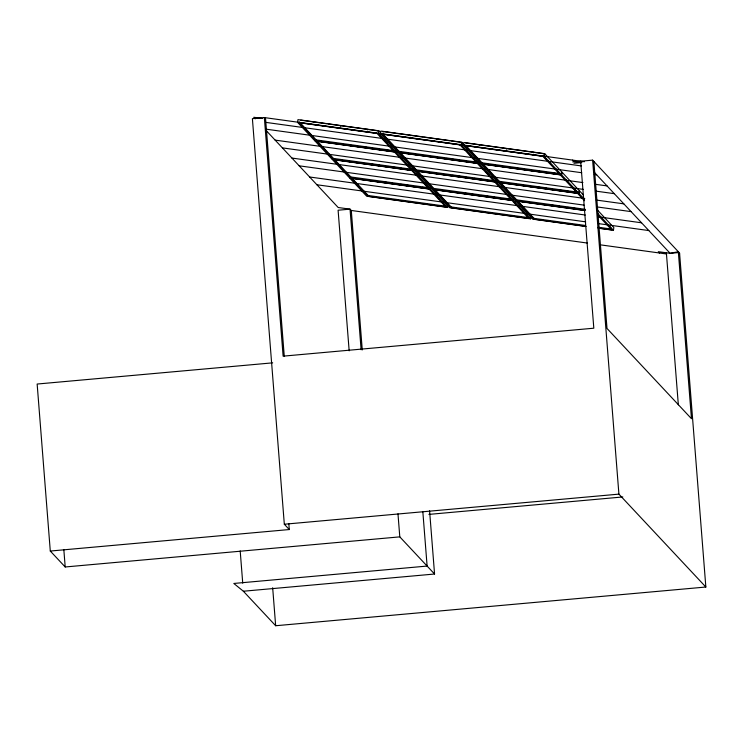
<?xml version="1.0" encoding="UTF-8"?>
<svg xmlns="http://www.w3.org/2000/svg" width="743" height="743" viewBox="0 0 743 743"><rect width="100%" height="100%" fill="white"/><g stroke="black" fill="none" stroke-linecap="round" stroke-linejoin="round"><path stroke-width="1.11" d="M395.852 150.002L395.582 151.823L314.679 140.659L297.553 122.354L297.962 119.623L378.856 130.787L380.416 132.449M299.271 122.734L299.392 121.963L316.193 139.916L393.976 150.653L393.864 151.433L316.072 140.696L299.271 122.734L377.054 133.471L393.864 151.433M316.072 140.696L316.193 139.916M316.611 141.263L394.394 151.999L411.195 169.952L333.412 159.225L316.611 141.263L316.722 140.483L333.533 158.445L411.316 169.181M333.412 159.225L333.533 158.445M333.951 159.791L334.062 159.011L350.863 176.973L428.655 187.7L428.535 188.481L411.733 170.528L333.951 159.791L350.752 177.744L350.863 176.973M368.203 195.493L445.995 206.229L445.874 207.009L368.091 196.273L368.203 195.493L352.163 178.357M395.582 151.823L378.447 133.517L378.856 130.787M478.91 160.534L478.501 163.265L397.607 152.101L380.481 133.796L380.88 131.065L461.784 142.229L464.115 144.727M413.322 167.621L412.922 170.342L395.787 152.036L396.056 150.225M475.371 160.46L476.904 162.095L476.783 162.875L399 152.139L399.121 151.358L383.072 134.223M411.733 170.528L411.845 169.748M430.531 187.05L430.253 188.871L413.127 170.565L413.396 168.745M416.451 169.887L494.244 180.623L494.123 181.394L416.34 170.667L416.451 169.887L400.412 152.742M445.874 207.009L429.073 189.047L429.185 188.276M447.862 205.579L447.592 207.399L430.466 189.093L430.736 187.273M433.791 188.416L433.68 189.186L416.869 171.234L494.662 181.97L511.463 199.923L511.574 199.143L433.791 188.416L417.752 171.271M434.209 189.762L511.992 200.499L528.802 218.451L451.01 207.715L434.209 189.762L434.33 188.982L451.131 206.935L528.914 217.671M476.783 162.875L459.982 144.913L460.103 144.133M451.01 207.715L451.131 206.935M478.501 163.265L461.375 144.959L461.784 142.229M463.4 145.238L463.808 142.507L544.703 153.671L561.838 171.977L561.429 174.707L480.535 163.544L463.4 145.238L544.303 156.401L561.429 174.707M496.25 179.063L495.841 181.784L478.715 163.479L478.984 161.668M481.928 163.581L465.118 145.628L542.91 156.355L559.711 174.317L481.928 163.581L482.04 162.801L466 145.665M513.589 197.592L513.181 200.313L496.055 182.007L496.324 180.196M573.345 187.979L577.162 192.066L577.051 192.846L499.268 182.109L499.38 181.329L483.34 164.184M530.929 216.111L530.521 218.841L513.385 200.536L513.664 198.715M500.68 182.713L516.719 199.858L516.599 200.638L499.798 182.676L577.58 193.412L584.453 200.759M542.91 156.355L543.022 155.584L546.077 158.844M585.419 226.262L533.938 219.157L534.059 218.377L518.01 201.242M544.303 156.401L544.703 153.671M577.051 192.846L560.241 174.884L560.361 174.103M561.634 174.93L562.042 172.2L579.178 190.505L578.769 193.226L497.875 182.063L480.74 163.766L561.634 174.93L578.769 193.226M577.58 193.412L577.701 192.632M584.425 199.273L578.973 193.449L579.382 190.728L583.274 194.889M598.635 228.24L613.439 230.284L613.848 227.562L596.722 209.257M572.714 161.937L592.626 160.144L679.566 253.047L705.85 587.026L275.662 625.736L243.37 591.233L233.804 583.459L427.114 566.064L422.86 512.029M573.949 163.265L581.918 162.55M272.681 362.844L37.15 384.038L50.292 551.046L65.198 566.974L399.79 536.864L434.562 574.023L243.37 591.233M584.425 161.742L264.35 117.57L252.397 118.648L284.318 524.233L618.91 494.132L705.85 587.026M428.906 514.397L622.82 496.956M50.292 551.046L289.287 529.545L288.832 523.787M300.804 120.171L326.641 123.737M327.765 123.886L377.463 130.749L378.011 131.335M396.084 133.322L382.608 131.455L383.156 132.05M397.208 133.471L423.055 137.037M424.179 137.195L450.017 140.761M451.057 140.901L460.391 142.192M465.527 142.897L543.319 153.634L543.867 154.219M297.553 122.354L378.447 133.517M380.481 133.796L461.375 144.959M459.982 144.913L382.199 134.186L399 152.139M262.353 118.453L253.734 117.264L255.22 118.852M580.905 162.411L573.81 161.435L572.565 160.107M265.483 122.335L581.323 165.921M265.855 129.143L581.704 172.729M594.335 174.475L596.638 174.791M399.121 151.358L476.904 162.095M482.04 162.801L558.68 173.379M348.755 144.904L351.04 145.219M354.476 145.693L356.761 146.009M360.197 146.482L362.482 146.798M364.767 147.114L367.061 147.43M370.488 147.903L372.772 148.219M376.209 148.693L378.493 149.009M381.93 149.482L384.215 149.798M386.499 150.114L388.793 150.43M435.11 156.819L437.395 157.135M440.831 157.609L443.116 157.925M446.552 158.398L448.837 158.714M451.122 159.03L453.416 159.346M456.843 159.819L459.137 160.135M462.564 160.609L464.849 160.925M472.864 162.03L475.149 162.346M515.744 167.946L518.038 168.262M521.465 168.735L523.759 169.051M527.186 169.525L529.471 169.841M537.486 170.946L539.771 171.262M543.198 171.735L545.492 172.051M553.498 173.156L555.783 173.472M395.787 152.036L314.893 140.873L332.019 159.178L412.922 170.342M478.715 163.479L397.811 152.315L414.947 170.621L495.841 181.784M560.241 174.884L482.458 164.147L499.268 182.109M275.114 140.111L582.921 182.583M595.552 184.329L607.04 185.908M282.377 147.876L583.301 189.4M595.932 191.137L614.312 193.672M499.38 181.329L577.162 192.066M367.237 163.59L369.522 163.906M371.816 164.222L374.101 164.537M377.528 165.011L379.822 165.327M383.249 165.8L385.543 166.116M387.827 166.432L390.112 166.748M393.549 167.221L395.833 167.537M399.27 168.011L401.554 168.327M404.981 168.8L407.275 169.116M447.871 174.716L450.165 175.032M452.45 175.348L454.735 175.664M458.171 176.137L460.456 176.453M463.892 176.927L466.177 177.243M469.604 177.716L471.898 178.032M474.183 178.348L476.467 178.664M479.904 179.137L482.188 179.453M485.625 179.927L487.91 180.243M490.194 180.558L492.488 180.874M534.226 186.632L536.52 186.948M538.805 187.264L541.09 187.58M544.526 188.053L546.811 188.369M550.247 188.843L552.532 189.159M554.817 189.474L557.111 189.79M560.538 190.264L562.832 190.579M566.259 191.053L568.544 191.369M413.127 170.565L332.223 159.401L349.359 177.707L430.253 188.871M496.055 182.007L415.151 170.844L432.287 189.149L513.181 200.313M578.973 193.449L498.079 182.286L515.205 200.591L585.233 210.102M291.906 158.055L584.787 198.465M596.267 200.053L623.832 203.851M299.178 165.819L584.007 205.124M596.648 206.87L631.104 211.625M516.719 199.858L585.354 209.331M384.577 182.119L386.862 182.434M389.146 182.75L392.583 183.224M400.588 184.329L402.873 184.645M406.31 185.118L408.594 185.434M410.888 185.75L413.173 186.066M416.6 186.539L418.894 186.855M422.321 187.329L424.615 187.645M465.211 193.245L467.496 193.561M470.932 194.034L473.217 194.35M475.511 194.666L477.795 194.982M481.223 195.455L483.517 195.771M486.944 196.245L489.238 196.561M492.665 197.034L494.949 197.35M497.243 197.666L499.528 197.982M502.965 198.455L505.249 198.771M508.676 199.245L510.97 199.561M551.566 205.161L553.86 205.477M557.287 205.95L559.572 206.266M561.866 206.582L564.151 206.898M567.587 207.371L569.872 207.687M573.299 208.161L575.593 208.477M577.878 208.792L580.162 209.108M430.466 189.093L349.563 177.93L366.698 196.236L447.592 207.399M513.385 200.536L432.491 189.372L449.617 207.678L530.521 218.841M584.917 210.408L515.419 200.814L532.545 219.12L586.097 226.513M429.073 189.047L351.281 178.32L368.091 196.273M584.63 210.52L517.137 201.204L533.938 219.157M309.627 176.992L585.28 215.024M597.911 216.77L641.562 222.798M316.899 184.756L585.66 221.841M598.291 223.587L648.825 230.562M534.059 218.377L585.53 225.482M598.115 227.219L610.7 228.955M597.994 227.999L611.721 229.893L597.976 215.201M266.198 130.573L338.195 207.511L350.046 209.145L351.29 210.473L587.323 243.045M599.926 244.781L666.601 253.985M679.631 253.902L678.387 252.574L670.121 253.317L658.27 251.682L659.505 253.01M593.731 171.689L670.121 253.317L678.322 251.719L691.464 418.699L607.003 328.452L593.861 161.472M597.874 213.64L613.439 230.284M555.244 168.642L556.776 170.268M565.711 179.825L567.996 182.267M583.041 198.344L584.574 199.978M608.786 225.853L611.08 228.296M532.945 152.204L533.493 152.789M505.974 148.479L506.531 149.074M479.012 144.764L479.56 145.349M507.358 190.932L509.698 193.431M518.465 202.802L520.806 205.3M462.202 144.133L462.917 144.894M467.737 152.296L471.554 156.383M478.204 163.479L482.783 168.373M485.838 171.642L488.894 174.902M495.535 182.007L497.067 183.642M513.636 201.344L515.168 202.978M521.28 209.507L525.858 214.411M494.123 181.394L477.322 163.441L399.53 152.705L416.34 170.667M436.531 138.895L437.088 139.489M409.569 135.18L410.117 135.765M444.89 201.344L446.441 203.006M380.23 135.96L387.103 143.306M405.966 163.46L408.26 165.912M415.671 173.825L418.727 177.094M424.067 182.806L428.655 187.7M433.773 193.171L439.113 198.883M367.088 129.319L367.646 129.904M340.127 125.595L340.675 126.18M313.165 121.871L313.713 122.465M284.318 524.233L289.287 529.545M666.369 252.796L678.34 404.805M592.626 160.144L618.91 494.132M580.673 161.222L593.815 328.202L283.12 356.157L264.35 117.57L265.585 118.899L284.272 356.324M429.584 510.794L434.562 574.023M397.979 513.831L399.79 536.864M351.29 210.473L362.268 349.934M361.117 349.758L350.046 209.145L338.102 210.223L349.164 350.835M272.672 587.732L275.662 625.736M240.193 550.916L242.738 583.171M63.842 549.699L65.198 566.974"/></g></svg>
